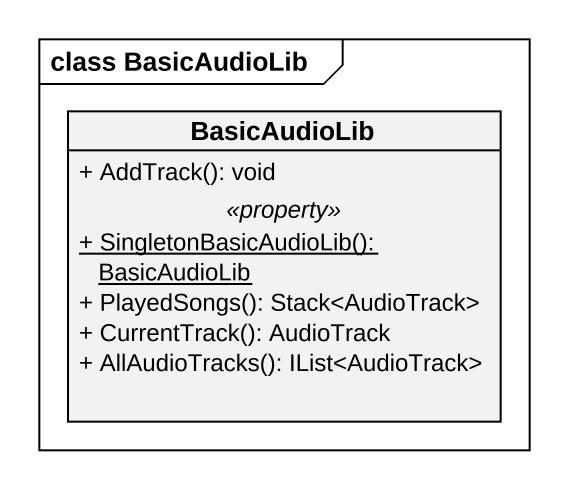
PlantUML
@startuml
mainframe class BasicAudioLib
hide circle
hide empty members
skinparam classAttributeIconSize 0
class BasicAudioLib {
  + AddTrack(): void
  .. <<property>> ..
  {static} + SingletonBasicAudioLib(): BasicAudioLib
  + PlayedSongs(): Stack<AudioTrack>
  + CurrentTrack(): AudioTrack
  + AllAudioTracks(): IList<AudioTrack>
}
@enduml
